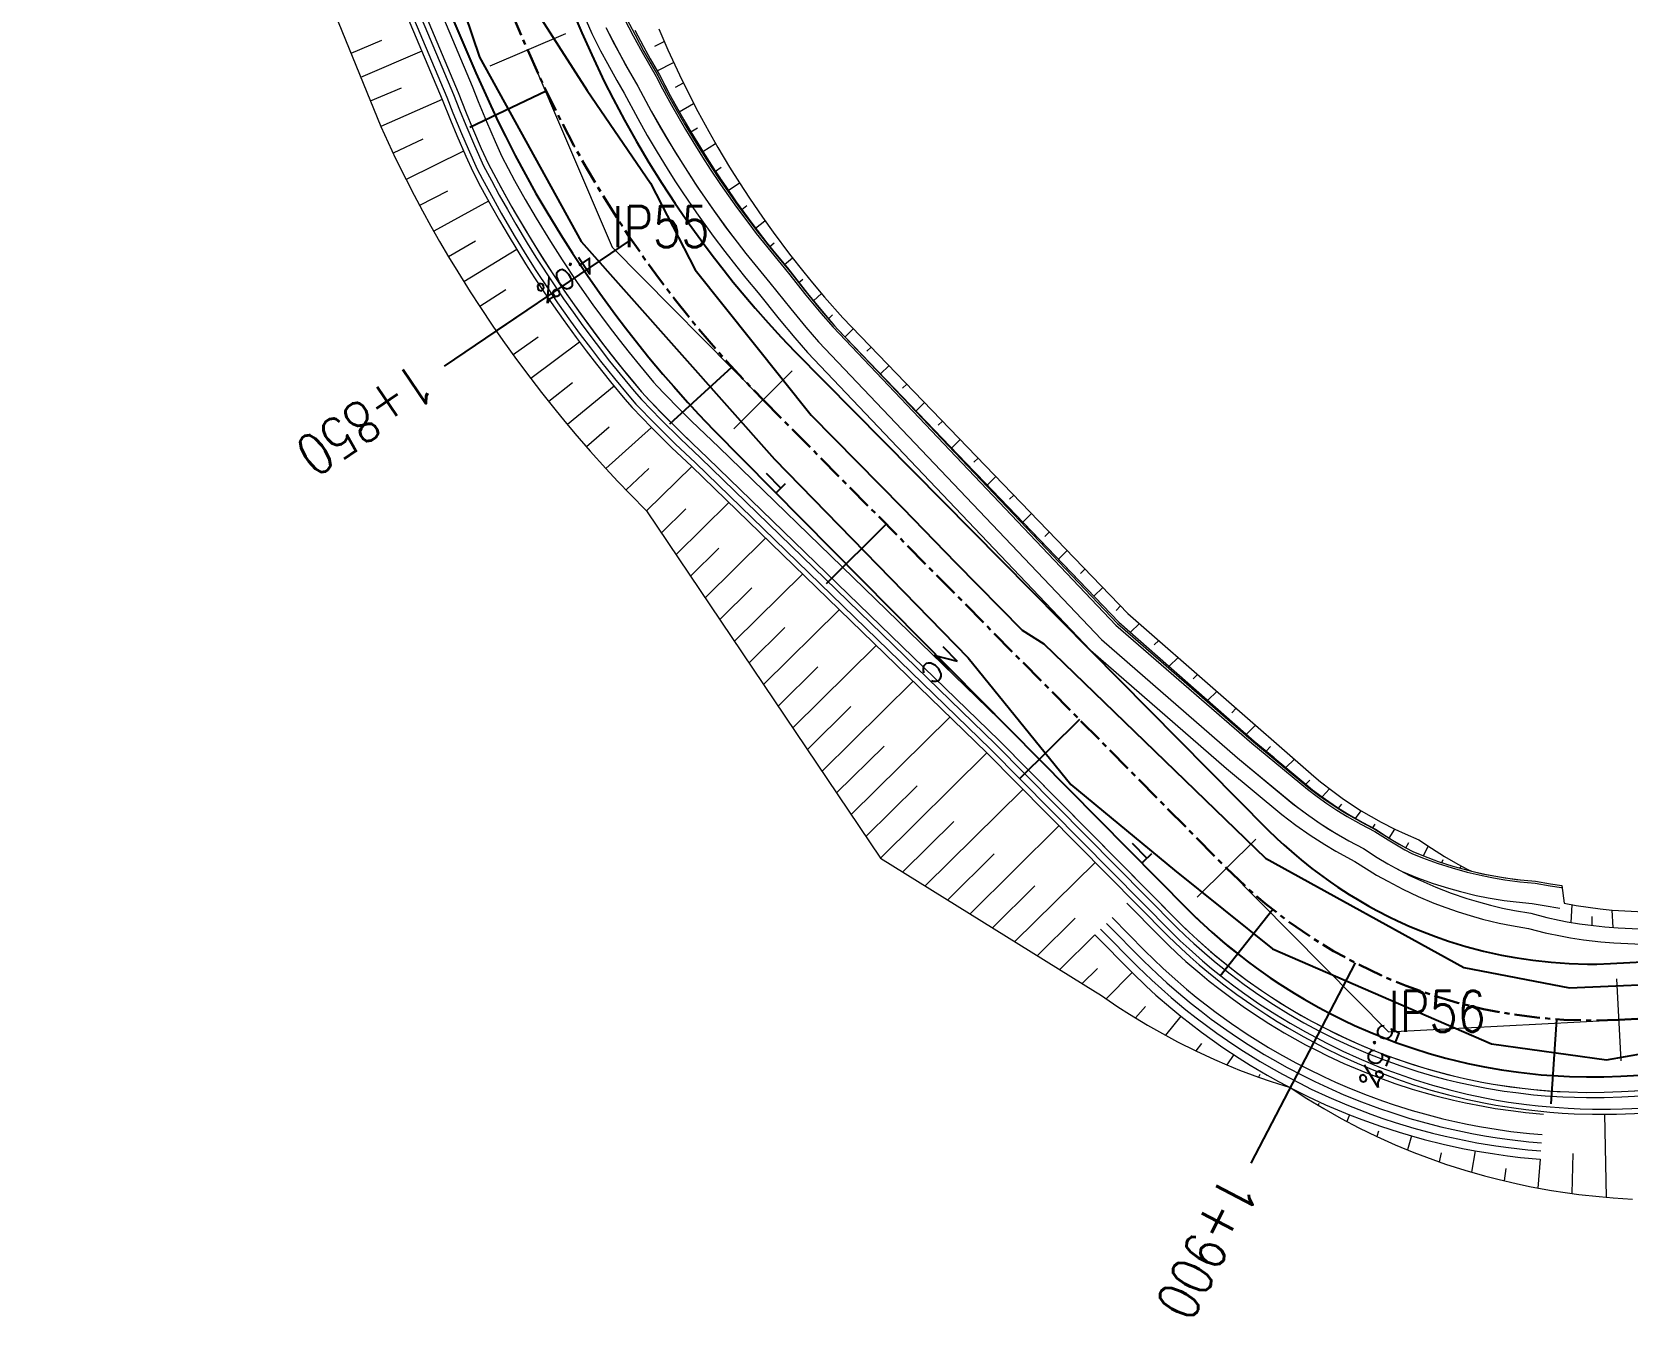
# Model space of a CAD drawing. Extents: x 337736 to 342003, y 3067251 to 3069533.
# Drawn here: x 339255 to 339332.7, y 3068176.4 to 3068238.9 of the extents above; entities that cross this region are included whole.
import ezdxf
from ezdxf.enums import TextEntityAlignment as Align

# ---------------------------------------------------------------- set-up
doc = ezdxf.new("R2010")
doc.units = 0
doc.header["$MEASUREMENT"] = 0
doc.linetypes.add('Center', pattern=[2, 1.25, -0.25, 0.25, -0.25])
for name, color, linetype, lineweight in [('BEC', 3, 'Continuous', 13), ('BES', 3, 'Continuous', 13), ('Breast Wall', 6, 'Continuous', 9), ('CFHatchLines', 4, 'Continuous', 0), ('Chainage', 7, 'Continuous', 25), ('Drain', 3, 'Continuous', 9), ('IP_Line', 150, 'Continuous', 9), ('LeftRoadExtreme', 7, 'Continuous', 13), ('RC', 9, 'Center', 30), ('Retaining Wall', 140, 'Continuous', 9), ('RightRoadExtreme', 7, 'Continuous', 13), ('Road Width', 6, 'Continuous', 25), ('Shoulder', 30, 'Continuous', 15)]:
    doc.layers.add(name, color=color, linetype=linetype, lineweight=lineweight)
for name, color, linetype in [('IPName', 7, 'Continuous'), ('RoadEdge', 51, 'Continuous'), ('Super-Elevation', 1, 'Continuous')]:
    doc.layers.add(name, color=color, linetype=linetype)
doc.styles.get("Standard").update_dxf_attribs({"font": 'simplex.shx'})

msp = doc.modelspace()

# ---------------------------------------------------------------- linework, layer by layer
at = {"layer": 'BEC'}
for points in [[(339280.946, 3068238.759), (339277.268, 3068237.184)], [(339291.99, 3068222.344), (339289.146, 3068219.531)], [(339314.547, 3068199.542), (339311.703, 3068196.728)], [(339332.107, 3068192.749), (339332.317, 3068188.754)]]:
    msp.add_lwpolyline(points, dxfattribs=at)
at = {"layer": 'BES'}
for points in [[(339280.946, 3068238.759), (339277.268, 3068237.184)], [(339291.99, 3068222.344), (339289.146, 3068219.531)], [(339314.547, 3068199.542), (339311.703, 3068196.728)], [(339332.107, 3068192.749), (339332.317, 3068188.754)]]:
    msp.add_lwpolyline(points, dxfattribs=at)
at = {"layer": 'Breast Wall'}
for points in [[(339308.272, 3068196.429), (339309.861, 3068194.823), (339310.283, 3068194.407), (339310.713, 3068193.999), (339311.151, 3068193.599), (339311.824, 3068193.017), (339312.281, 3068192.64), (339312.747, 3068192.272), (339313.458, 3068191.738), (339313.941, 3068191.394), (339314.431, 3068191.06), (339315.178, 3068190.577), (339315.939, 3068190.117), (339316.454, 3068189.823), (339316.975, 3068189.539), (339317.501, 3068189.266), (339318.033, 3068189.003), (339318.84, 3068188.63), (339319.384, 3068188.394), (339319.933, 3068188.169), (339320.486, 3068187.955), (339321.323, 3068187.655), (339322.169, 3068187.381), (339322.738, 3068187.212), (339323.309, 3068187.054), (339324.172, 3068186.84), (339324.751, 3068186.711), (339325.624, 3068186.54), (339326.209, 3068186.44), (339327.089, 3068186.313), (339327.678, 3068186.242), (339328.563, 3068186.159)], [(339307.276, 3068195.445), (339309.087, 3068193.617), (339309.76, 3068192.973), (339310.219, 3068192.555), (339310.686, 3068192.146), (339311.402, 3068191.55), (339311.89, 3068191.165), (339312.384, 3068190.79), (339313.14, 3068190.246), (339313.653, 3068189.896), (339314.173, 3068189.556), (339314.965, 3068189.066), (339315.502, 3068188.753), (339316.044, 3068188.45), (339316.868, 3068188.017), (339317.425, 3068187.742), (339318.27, 3068187.351), (339318.84, 3068187.104), (339319.704, 3068186.755), (339320.578, 3068186.432), (339321.165, 3068186.232), (339322.054, 3068185.953), (339322.651, 3068185.782), (339323.553, 3068185.548), (339324.158, 3068185.407), (339325.07, 3068185.219), (339325.681, 3068185.108), (339326.294, 3068185.01), (339326.909, 3068184.924), (339327.835, 3068184.818), (339328.453, 3068184.763)], [(339307.276, 3068195.445), (339309.087, 3068193.617), (339309.76, 3068192.973), (339310.219, 3068192.555), (339310.686, 3068192.146), (339311.402, 3068191.55), (339311.89, 3068191.165), (339312.384, 3068190.79), (339313.14, 3068190.246), (339313.653, 3068189.896), (339314.173, 3068189.556), (339314.965, 3068189.066), (339315.502, 3068188.753), (339316.044, 3068188.45), (339316.868, 3068188.017), (339317.425, 3068187.742), (339318.27, 3068187.351), (339318.84, 3068187.104), (339319.704, 3068186.755), (339320.578, 3068186.432), (339321.165, 3068186.232), (339322.054, 3068185.953), (339322.651, 3068185.782), (339323.553, 3068185.548), (339324.158, 3068185.407), (339325.07, 3068185.219), (339325.681, 3068185.108), (339326.294, 3068185.01), (339326.909, 3068184.924), (339327.835, 3068184.818), (339328.453, 3068184.763)], [(339307.561, 3068195.726), (339309.151, 3068194.118), (339309.587, 3068193.688), (339310.032, 3068193.266), (339310.485, 3068192.853), (339311.18, 3068192.251), (339311.654, 3068191.862), (339312.135, 3068191.482), (339312.623, 3068191.111), (339313.369, 3068190.574), (339314.131, 3068190.06), (339314.648, 3068189.729), (339315.171, 3068189.41), (339315.7, 3068189.1), (339316.505, 3068188.656), (339317.049, 3068188.374), (339317.876, 3068187.971), (339318.433, 3068187.716), (339318.996, 3068187.472), (339319.848, 3068187.128), (339320.711, 3068186.809), (339321.291, 3068186.611), (339322.168, 3068186.336), (339322.757, 3068186.168), (339323.647, 3068185.937), (339324.244, 3068185.798), (339324.844, 3068185.671), (339325.446, 3068185.556), (339326.353, 3068185.406), (339326.961, 3068185.321), (339327.874, 3068185.216), (339328.485, 3068185.162)], [(339307.561, 3068195.726), (339309.151, 3068194.118), (339309.587, 3068193.688), (339310.032, 3068193.266), (339310.485, 3068192.853), (339311.18, 3068192.251), (339311.654, 3068191.862), (339312.135, 3068191.482), (339312.623, 3068191.111), (339313.369, 3068190.574), (339314.131, 3068190.06), (339314.648, 3068189.729), (339315.171, 3068189.41), (339315.7, 3068189.1), (339316.505, 3068188.656), (339317.049, 3068188.374), (339317.876, 3068187.971), (339318.433, 3068187.716), (339318.996, 3068187.472), (339319.848, 3068187.128), (339320.711, 3068186.809), (339321.291, 3068186.611), (339322.168, 3068186.336), (339322.757, 3068186.168), (339323.647, 3068185.937), (339324.244, 3068185.798), (339324.844, 3068185.671), (339325.446, 3068185.556), (339326.353, 3068185.406), (339326.961, 3068185.321), (339327.874, 3068185.216), (339328.485, 3068185.162)], [(339306.708, 3068194.882), (339308.525, 3068193.048), (339309.215, 3068192.387), (339309.686, 3068191.958), (339310.408, 3068191.333), (339310.9, 3068190.928), (339311.4, 3068190.533), (339311.907, 3068190.148), (339312.423, 3068189.773), (339312.945, 3068189.409), (339313.742, 3068188.882), (339314.282, 3068188.544), (339315.105, 3068188.058), (339315.661, 3068187.748), (339316.507, 3068187.303), (339317.078, 3068187.021), (339317.945, 3068186.62), (339318.53, 3068186.367), (339319.119, 3068186.125), (339319.713, 3068185.895), (339320.613, 3068185.573), (339321.522, 3068185.278), (339322.132, 3068185.097), (339322.746, 3068184.928), (339323.673, 3068184.697), (339324.607, 3068184.494), (339325.233, 3068184.375), (339326.175, 3068184.219), (339326.806, 3068184.131), (339327.439, 3068184.055), (339328.39, 3068183.966)], [(339306.708, 3068194.882), (339308.525, 3068193.048), (339309.215, 3068192.387), (339309.686, 3068191.958), (339310.408, 3068191.333), (339310.9, 3068190.928), (339311.4, 3068190.533), (339311.907, 3068190.148), (339312.423, 3068189.773), (339312.945, 3068189.409), (339313.742, 3068188.882), (339314.282, 3068188.544), (339315.105, 3068188.058), (339315.661, 3068187.748), (339316.507, 3068187.303), (339317.078, 3068187.021), (339317.945, 3068186.62), (339318.53, 3068186.367), (339319.119, 3068186.125), (339319.713, 3068185.895), (339320.613, 3068185.573), (339321.522, 3068185.278), (339322.132, 3068185.097), (339322.746, 3068184.928), (339323.673, 3068184.697), (339324.607, 3068184.494), (339325.233, 3068184.375), (339326.175, 3068184.219), (339326.806, 3068184.131), (339327.439, 3068184.055), (339328.39, 3068183.966)], [(339306.992, 3068195.163), (339308.806, 3068193.333), (339309.488, 3068192.68), (339309.953, 3068192.257), (339310.426, 3068191.842), (339311.151, 3068191.239), (339311.645, 3068190.849), (339312.146, 3068190.469), (339312.655, 3068190.099), (339313.431, 3068189.563), (339313.958, 3068189.219), (339314.76, 3068188.723), (339315.303, 3068188.406), (339315.853, 3068188.099), (339316.688, 3068187.66), (339317.252, 3068187.382), (339318.108, 3068186.985), (339318.975, 3068186.614), (339319.56, 3068186.382), (339320.149, 3068186.161), (339320.742, 3068185.952), (339321.339, 3068185.755), (339322.242, 3068185.481), (339323.153, 3068185.235), (339323.764, 3068185.087), (339324.686, 3068184.886), (339325.304, 3068184.768), (339326.235, 3068184.614), (339326.858, 3068184.527), (339327.795, 3068184.42), (339328.422, 3068184.365)], [(339306.992, 3068195.163), (339308.806, 3068193.333), (339309.488, 3068192.68), (339309.953, 3068192.257), (339310.426, 3068191.842), (339311.151, 3068191.239), (339311.645, 3068190.849), (339312.146, 3068190.469), (339312.655, 3068190.099), (339313.431, 3068189.563), (339313.958, 3068189.219), (339314.76, 3068188.723), (339315.303, 3068188.406), (339315.853, 3068188.099), (339316.688, 3068187.66), (339317.252, 3068187.382), (339318.108, 3068186.985), (339318.975, 3068186.614), (339319.56, 3068186.382), (339320.149, 3068186.161), (339320.742, 3068185.952), (339321.339, 3068185.755), (339322.242, 3068185.481), (339323.153, 3068185.235), (339323.764, 3068185.087), (339324.686, 3068184.886), (339325.304, 3068184.768), (339326.235, 3068184.614), (339326.858, 3068184.527), (339327.795, 3068184.42), (339328.422, 3068184.365)]]:
    msp.add_lwpolyline(points, dxfattribs=at)
at = {"layer": 'CFHatchLines'}
for p, q in [((339271.987, 3068238.43), (339270.506, 3068237.796)), ((339285.302, 3068238.163), (339285.754, 3068238.381)), ((339273.954, 3068237.913), (339270.977, 3068236.638)), ((339285.404, 3068236.957), (339286.208, 3068237.368)), ((339272.943, 3068236.12), (339271.448, 3068235.48)), ((339286.31, 3068236.162), (339286.685, 3068236.365)), ((339274.944, 3068235.567), (339271.952, 3068234.253)), ((339286.479, 3068234.968), (339287.185, 3068235.371)), ((339287.044, 3068233.99), (339287.376, 3068234.189)), ((339274.002, 3068233.628), (339272.555, 3068232.953)), ((339287.633, 3068233.024), (339288.253, 3068233.417)), ((339275.981, 3068233.05), (339273.187, 3068231.668)), ((339288.243, 3068232.073), (339288.532, 3068232.266)), ((339275.202, 3068231.106), (339273.849, 3068230.397)), ((339288.874, 3068231.135), (339289.412, 3068231.51)), ((339277.201, 3068230.614), (339274.539, 3068229.143)), ((339289.527, 3068230.211), (339289.776, 3068230.393)), ((339290.201, 3068229.303), (339290.659, 3068229.655)), ((339276.565, 3068228.667), (339275.256, 3068227.904)), ((339278.573, 3068228.26), (339276.002, 3068226.683)), ((339290.895, 3068228.41), (339291.105, 3068228.579)), ((339291.609, 3068227.533), (339291.991, 3068227.855)), ((339292.311, 3068226.643), (339292.5, 3068226.81)), ((339278.037, 3068226.293), (339276.775, 3068225.479)), ((339280.051, 3068225.971), (339277.576, 3068224.293)), ((339293.019, 3068225.756), (339293.407, 3068226.114)), ((339293.749, 3068224.884), (339293.947, 3068225.075)), ((339294.558, 3068224.007), (339294.957, 3068224.401)), ((339279.615, 3068223.989), (339278.402, 3068223.126)), ((339281.631, 3068223.751), (339279.255, 3068221.978)), ((339295.623, 3068223.303), (339295.824, 3068223.501)), ((339296.289, 3068222.202), (339296.692, 3068222.601)), ((339281.296, 3068221.76), (339280.134, 3068220.85)), ((339283.31, 3068221.606), (339281.038, 3068219.742)), ((339297.357, 3068221.501), (339297.56, 3068221.701)), ((339298.02, 3068220.398), (339298.427, 3068220.801)), ((339283.079, 3068219.611), (339281.966, 3068218.656)), ((339285.136, 3068219.584), (339282.919, 3068217.591)), ((339299.09, 3068219.698), (339299.295, 3068219.901)), ((339299.751, 3068218.594), (339300.162, 3068219.001)), ((339300.823, 3068217.896), (339301.03, 3068218.101)), ((339284.999, 3068217.587), (339283.896, 3068216.548)), ((339287.09, 3068217.69), (339284.895, 3068215.528)), ((339301.482, 3068216.79), (339301.897, 3068217.201)), ((339302.556, 3068216.095), (339302.765, 3068216.301)), ((339286.807, 3068215.635), (339285.619, 3068214.46)), ((339288.892, 3068215.94), (339286.329, 3068213.405)), ((339303.213, 3068214.985), (339303.632, 3068215.401)), ((339290.687, 3068214.199), (339287.75, 3068211.294)), ((339304.289, 3068214.292), (339304.5, 3068214.501)), ((339288.415, 3068213.709), (339287.04, 3068212.349)), ((339304.943, 3068213.181), (339305.368, 3068213.601)), ((339292.481, 3068212.457), (339289.171, 3068209.183)), ((339306.022, 3068212.49), (339306.235, 3068212.701)), ((339290.023, 3068211.783), (339288.461, 3068210.239)), ((339306.674, 3068211.377), (339307.103, 3068211.801)), ((339307.755, 3068210.688), (339307.97, 3068210.901)), ((339294.275, 3068210.716), (339290.593, 3068207.073)), ((339291.63, 3068209.857), (339289.882, 3068208.128)), ((339308.451, 3068209.618), (339308.883, 3068210.045)), ((339296.069, 3068208.974), (339292.014, 3068204.962)), ((339309.61, 3068209.005), (339309.827, 3068209.22)), ((339293.237, 3068207.931), (339291.303, 3068206.017)), ((339310.333, 3068207.963), (339310.77, 3068208.395)), ((339297.864, 3068207.233), (339293.435, 3068202.851)), ((339311.494, 3068207.353), (339311.713, 3068207.57)), ((339312.216, 3068206.309), (339312.657, 3068206.745)), ((339294.845, 3068206.005), (339292.724, 3068203.907)), ((339299.658, 3068205.491), (339294.856, 3068200.741)), ((339313.378, 3068205.701), (339313.6, 3068205.92)), ((339314.099, 3068204.655), (339314.543, 3068205.095)), ((339296.454, 3068204.079), (339294.146, 3068201.796)), ((339315.052, 3068203.84), (339315.269, 3068204.055)), ((339301.452, 3068203.749), (339296.277, 3068198.63)), ((339316.016, 3068203.035), (339316.43, 3068203.444)), ((339316.979, 3068202.23), (339317.176, 3068202.425)), ((339298.061, 3068202.152), (339295.567, 3068199.685)), ((339303.21, 3068201.972), (339298.46, 3068197.273)), ((339317.785, 3068201.608), (339318.143, 3068201.993)), ((339318.583, 3068201.061), (339318.743, 3068201.251)), ((339319.403, 3068200.559), (339319.686, 3068200.932)), ((339299.85, 3068200.406), (339297.369, 3068197.951)), ((339304.969, 3068200.195), (339300.643, 3068195.916)), ((339320.242, 3068200.101), (339320.366, 3068200.283)), ((339321.043, 3068199.6), (339321.312, 3068200.041)), ((339321.858, 3068199.122), (339322.004, 3068199.391)), ((339322.716, 3068198.728), (339322.946, 3068199.205)), ((339301.821, 3068198.839), (339299.552, 3068196.594)), ((339306.727, 3068198.417), (339302.826, 3068194.559)), ((339323.604, 3068198.408), (339323.667, 3068198.557)), ((339324.503, 3068198.134), (339324.544, 3068198.246)), ((339325.412, 3068197.906), (339325.412, 3068197.906)), ((339326.327, 3068197.725), (339326.327, 3068197.725)), ((339303.791, 3068197.271), (339301.735, 3068195.237)), ((339327.246, 3068197.591), (339327.246, 3068197.591)), ((339328.167, 3068197.504), (339328.167, 3068197.504)), ((339329.076, 3068197.342), (339329.076, 3068197.342)), ((339329.91, 3068195.494), (339329.952, 3068196.358)), ((339331.947, 3068195.247), (339331.903, 3068196.097)), ((339305.762, 3068195.704), (339303.917, 3068193.88)), ((339330.922, 3068195.345), (339330.921, 3068195.774)), ((339306.708, 3068194.882), (339305.009, 3068193.201)), ((339306.844, 3068193.258), (339306.1, 3068192.523)), ((339308.525, 3068193.048), (339307.266, 3068191.772)), ((339309.189, 3068191.401), (339308.692, 3068190.844)), ((339310.9, 3068190.928), (339310.15, 3068189.998)), ((339311.9, 3068189.596), (339311.637, 3068189.234)), ((339313.475, 3068189.055), (339313.148, 3068188.555)), ((339316.777, 3068188.514), (339316.674, 3068188.317)), ((339314.753, 3068188.089), (339314.678, 3068187.96)), ((339317.618, 3068186.671), (339317.581, 3068186.59)), ((339319.119, 3068186.125), (339318.989, 3068185.797)), ((339331.524, 3068186.155), (339331.61, 3068182.111)), ((339320.528, 3068185.323), (339320.442, 3068185.073)), ((339322.132, 3068185.097), (339321.938, 3068184.419)), ((339323.573, 3068184.268), (339323.473, 3068183.838)), ((339325.233, 3068184.375), (339325.045, 3068183.334)), ((339328.39, 3068183.966), (339328.279, 3068182.559)), ((339329.991, 3068184.238), (339329.934, 3068182.294)), ((339326.727, 3068183.519), (339326.648, 3068182.907))]:
    msp.add_line(p, q, dxfattribs=at)
at = {"layer": 'Chainage'}
for p, q in [((339284.148, 3068228.749), (339275.043, 3068222.576)), ((339319.38, 3068193.528), (339314.312, 3068183.766))]:
    msp.add_line(p, q, dxfattribs=at)
at = {"layer": 'Drain'}
for points in [[(339270.251, 3068248.253), (339275.493, 3068235.809), (339275.788, 3068235.057), (339276.094, 3068234.308), (339276.519, 3068233.316), (339276.962, 3068232.332), (339277.339, 3068231.616), (339277.726, 3068230.905), (339278.122, 3068230.199), (339278.528, 3068229.499), (339279.084, 3068228.574), (339279.512, 3068227.887), (339280.396, 3068226.531), (339280.852, 3068225.863), (339281.317, 3068225.2), (339281.791, 3068224.544), (339282.436, 3068223.679), (339283.097, 3068222.827), (339283.603, 3068222.195), (339284.291, 3068221.364), (339284.646, 3068220.957), (339285.583, 3068219.985), (339286.54, 3068219.037), (339287.518, 3068218.111), (339301.879, 3068204.171), (339310.703, 3068195.254), (339311.116, 3068194.855), (339311.537, 3068194.463), (339312.183, 3068193.892), (339312.624, 3068193.522), (339313.298, 3068192.984), (339313.987, 3068192.466), (339314.693, 3068191.969), (339315.412, 3068191.494), (339316.146, 3068191.04), (339316.892, 3068190.609), (339317.652, 3068190.2), (339318.423, 3068189.814), (339319.206, 3068189.452), (339319.999, 3068189.113), (339320.802, 3068188.798), (339321.614, 3068188.507), (339322.434, 3068188.241), (339323.262, 3068187.999), (339323.818, 3068187.852), (339324.377, 3068187.716), (339325.219, 3068187.533), (339325.784, 3068187.425), (339326.635, 3068187.285), (339327.205, 3068187.205), (339328.061, 3068187.107), (339328.634, 3068187.056), (339329.495, 3068187.001), (339330.069, 3068186.979), (339330.644, 3068186.968), (339331.507, 3068186.973), (339332.369, 3068187.004), (339339.115, 3068187.36)], [(339270.575, 3068248.133), (339275.722, 3068235.909), (339276.116, 3068234.911), (339276.424, 3068234.167), (339276.851, 3068233.181), (339277.184, 3068232.447), (339277.687, 3068231.497), (339278.075, 3068230.791), (339278.473, 3068230.09), (339278.881, 3068229.395), (339279.297, 3068228.705), (339279.868, 3068227.794), (339280.306, 3068227.118), (339280.754, 3068226.448), (339281.365, 3068225.564), (339281.834, 3068224.909), (339282.798, 3068223.617), (339283.461, 3068222.771), (339283.967, 3068222.144), (339284.656, 3068221.32), (339284.836, 3068221.12), (339285.58, 3068220.344), (339286.53, 3068219.395), (339287.109, 3068218.836), (339287.882, 3068218.106), (339302.057, 3068204.347), (339310.878, 3068195.432), (339311.288, 3068195.036), (339311.917, 3068194.457), (339312.346, 3068194.082), (339312.783, 3068193.715), (339313.451, 3068193.182), (339314.135, 3068192.668), (339314.833, 3068192.176), (339315.307, 3068191.859), (339315.788, 3068191.552), (339316.519, 3068191.11), (339317.264, 3068190.69), (339318.021, 3068190.292), (339318.789, 3068189.917), (339319.568, 3068189.566), (339320.094, 3068189.344), (339320.623, 3068189.133), (339321.425, 3068188.837), (339322.236, 3068188.565), (339323.054, 3068188.318), (339323.88, 3068188.095), (339324.711, 3068187.896), (339325.548, 3068187.723), (339326.109, 3068187.622), (339326.954, 3068187.491), (339327.52, 3068187.418), (339328.086, 3068187.356), (339328.654, 3068187.305), (339329.223, 3068187.266), (339329.792, 3068187.238), (339330.647, 3068187.218), (339331.502, 3068187.223), (339332.356, 3068187.254), (339339.34, 3068187.622)], [(339270.27, 3068246.67), (339274.944, 3068235.567), (339275.345, 3068234.555), (339275.657, 3068233.801), (339276.091, 3068232.801), (339276.43, 3068232.056), (339276.81, 3068231.333), (339277.333, 3068230.376), (339277.737, 3068229.665), (339278.15, 3068228.96), (339278.573, 3068228.26), (339279.005, 3068227.567), (339279.447, 3068226.879), (339279.898, 3068226.197), (339280.359, 3068225.521), (339280.828, 3068224.852), (339281.468, 3068223.97), (339281.959, 3068223.316), (339282.458, 3068222.669), (339283.138, 3068221.817), (339283.833, 3068220.977), (339284.191, 3068220.566), (339285.136, 3068219.584), (339286.103, 3068218.625), (339287.09, 3068217.69), (339301.452, 3068203.749), (339310.281, 3068194.827), (339310.917, 3068194.218), (339311.351, 3068193.823), (339311.793, 3068193.436), (339312.242, 3068193.059), (339312.93, 3068192.509), (339313.635, 3068191.981), (339314.354, 3068191.474), (339315.089, 3068190.988), (339315.587, 3068190.677), (339316.09, 3068190.376), (339316.857, 3068189.943), (339317.895, 3068189.395), (339318.685, 3068189.004), (339319.487, 3068188.638), (339320.299, 3068188.296), (339320.847, 3068188.081), (339321.399, 3068187.877), (339322.234, 3068187.592), (339323.078, 3068187.332), (339323.93, 3068187.098), (339324.789, 3068186.889), (339325.654, 3068186.706), (339326.234, 3068186.598), (339327.108, 3068186.458), (339327.693, 3068186.38), (339328.279, 3068186.313), (339328.867, 3068186.257), (339329.456, 3068186.214), (339330.047, 3068186.182), (339330.933, 3068186.157), (339331.524, 3068186.155), (339332.116, 3068186.164), (339339.165, 3068186.411)], [(339270.306, 3068247.229), (339275.172, 3068235.668), (339275.47, 3068234.911), (339275.883, 3068233.909), (339276.205, 3068233.161), (339276.652, 3068232.171), (339276.903, 3068231.69), (339277.42, 3068230.735), (339277.818, 3068230.026), (339278.227, 3068229.321), (339278.504, 3068228.855), (339279.072, 3068227.93), (339279.509, 3068227.243), (339280.106, 3068226.336), (339280.564, 3068225.664), (339281.19, 3068224.776), (339281.669, 3068224.119), (339282.158, 3068223.467), (339282.655, 3068222.823), (339283.332, 3068221.974), (339284.024, 3068221.138), (339284.38, 3068220.729), (339285.322, 3068219.751), (339286.285, 3068218.797), (339287.269, 3068217.865), (339301.63, 3068203.925), (339310.457, 3068195.005), (339310.875, 3068194.601), (339311.302, 3068194.204), (339311.956, 3068193.626), (339312.401, 3068193.252), (339313.083, 3068192.707), (339313.547, 3068192.355), (339314.018, 3068192.013), (339314.736, 3068191.517), (339315.47, 3068191.044), (339316.217, 3068190.592), (339316.977, 3068190.163), (339318.006, 3068189.619), (339318.789, 3068189.232), (339319.584, 3068188.868), (339320.12, 3068188.639), (339320.66, 3068188.421), (339321.48, 3068188.114), (339322.308, 3068187.831), (339323.145, 3068187.573), (339323.989, 3068187.341), (339324.841, 3068187.133), (339325.699, 3068186.952), (339326.274, 3068186.845), (339326.851, 3068186.749), (339327.72, 3068186.628), (339328.302, 3068186.562), (339328.885, 3068186.507), (339329.761, 3068186.446), (339330.347, 3068186.421), (339330.933, 3068186.407), (339331.812, 3068186.408), (339332.398, 3068186.423), (339339.151, 3068186.66)]]:
    msp.add_lwpolyline(points, dxfattribs=at)
at = {"layer": 'IP_Line'}
for points in [[(339279.107, 3068237.971), (339283.219, 3068228.366), (339290.568, 3068220.938)], [(339313.125, 3068198.135), (339321.012, 3068190.162), (339332.212, 3068190.751)]]:
    msp.add_lwpolyline(points, dxfattribs=at)
at = {"layer": 'LeftRoadExtreme'}
msp.add_lwpolyline([(339285.494, 3068238.994), (339285.933, 3068237.975), (339286.491, 3068236.765), (339286.982, 3068235.767), (339287.391, 3068234.977), (339287.923, 3068233.999), (339288.365, 3068233.224), (339288.938, 3068232.267), (339289.412, 3068231.51), (339289.9, 3068230.762), (339290.53, 3068229.838), (339291.05, 3068229.109), (339291.854, 3068228.032), (339292.547, 3068227.151), (339292.973, 3068226.63), (339293.553, 3068225.943), (339294.445, 3068224.933), (339308.317, 3068210.541), (339317.373, 3068202.619), (339317.699, 3068202.343), (339318.293, 3068201.879), (339318.749, 3068201.549), (339319.213, 3068201.233), (339319.686, 3068200.932), (339320.166, 3068200.646), (339320.653, 3068200.376), (339321.312, 3068200.041), (339321.814, 3068199.807), (339322.49, 3068199.521), (339323.1, 3068199.102), (339323.73, 3068198.706), (339324.379, 3068198.335), (339324.877, 3068198.072), (339325.047, 3068197.992), (339325.777, 3068197.828), (339326.51, 3068197.695), (339327.246, 3068197.591), (339327.799, 3068197.533), (339328.167, 3068197.504), (339328.894, 3068197.371), (339329.442, 3068197.289), (339329.569, 3068196.434), (339330.145, 3068196.324), (339330.726, 3068196.231), (339331.312, 3068196.155), (339331.903, 3068196.097), (339338.674, 3068195.741)], dxfattribs=at)
at = {"layer": 'RC', "linetype": 'Center'}
msp.add_lwpolyline([(339262.953, 3068302.519), (339262.328, 3068297.702), (339262.328, 3068297.702, -0.043243), (339260.668, 3068290.113), (339260.668, 3068290.113), (339259.842, 3068287.459), (339259.842, 3068287.459, 0.223811), (339262.197, 3068270.572), (339262.197, 3068270.572), (339265.731, 3068265.166), (339265.731, 3068265.166, -0.043637), (339274.368, 3068249.041), (339274.368, 3068249.041), (339279.107, 3068237.971), (339279.107, 3068237.971, 0.094147), (339290.568, 3068220.938), (339290.568, 3068220.938), (339313.125, 3068198.135), (339313.125, 3068198.135, 0.214028), (339332.212, 3068190.751), (339332.212, 3068190.751), (339339.058, 3068191.112)], format="xyb", dxfattribs=at)
at = {"layer": 'Retaining Wall'}
for points in [[(339282.911, 3068239.069), (339283.556, 3068237.833), (339283.891, 3068237.223), (339284.466, 3068236.217), (339285.121, 3068234.993), (339285.809, 3068233.787), (339286.286, 3068232.994), (339286.653, 3068232.405), (339287.411, 3068231.242), (339288.201, 3068230.1), (339288.882, 3068229.166), (339289.301, 3068228.612), (339289.728, 3068228.065), (339290.308, 3068227.344), (339290.902, 3068226.634), (339291.91, 3068225.362), (339292.653, 3068224.47), (339293.263, 3068223.768), (339307.033, 3068209.27), (339313.653, 3068203.511), (339316.169, 3068201.428), (339316.519, 3068201.148), (339317.014, 3068200.778), (339317.517, 3068200.424), (339318.03, 3068200.088), (339318.55, 3068199.768), (339319.078, 3068199.466), (339319.79, 3068199.085), (339320.464, 3068198.654), (339320.981, 3068198.349), (339321.33, 3068198.154), (339321.683, 3068197.966), (339322.425, 3068197.665), (339323.177, 3068197.394), (339323.936, 3068197.155), (339324.51, 3068196.996), (339325.281, 3068196.812), (339325.862, 3068196.694), (339326.639, 3068196.565), (339327.224, 3068196.489), (339328.004, 3068196.416), (339328.581, 3068196.31), (339329.356, 3068196.192)], [(339283.826, 3068239.471), (339284.245, 3068238.662), (339284.679, 3068237.861), (339285.354, 3068236.676), (339285.671, 3068236.074), (339286.107, 3068235.278), (339286.787, 3068234.099), (339287.139, 3068233.517), (339287.62, 3068232.748), (339287.99, 3068232.177), (339288.496, 3068231.424), (339289.28, 3068230.312), (339289.82, 3068229.582), (339290.233, 3068229.042), (339290.938, 3068228.154), (339291.806, 3068227.105), (339292.651, 3068226.034), (339293.378, 3068225.159), (339293.975, 3068224.47), (339307.744, 3068209.973), (339314.364, 3068204.214), (339317.066, 3068201.979), (339317.536, 3068201.625), (339318.014, 3068201.286), (339318.501, 3068200.964), (339318.996, 3068200.657), (339319.666, 3068200.274), (339320.346, 3068199.917), (339320.986, 3068199.507), (339321.312, 3068199.312), (339321.809, 3068199.032), (339322.144, 3068198.854), (339322.673, 3068198.638), (339323.386, 3068198.377), (339324.106, 3068198.145), (339324.833, 3068197.943), (339325.566, 3068197.771), (339326.118, 3068197.661), (339326.671, 3068197.569), (339327.411, 3068197.472), (339328.152, 3068197.405), (339328.883, 3068197.272), (339329.435, 3068197.189)], [(339283.918, 3068239.511), (339284.336, 3068238.704), (339284.769, 3068237.905), (339285.443, 3068236.722), (339285.867, 3068235.922), (339286.194, 3068235.327), (339286.757, 3068234.345), (339287.224, 3068233.569), (339287.583, 3068232.993), (339288.074, 3068232.232), (339288.451, 3068231.668), (339288.836, 3068231.108), (339289.361, 3068230.371), (339289.764, 3068229.824), (339290.312, 3068229.103), (339290.873, 3068228.393), (339291.882, 3068227.17), (339292.582, 3068226.278), (339293.304, 3068225.401), (339293.896, 3068224.711), (339294.211, 3068224.366), (339307.815, 3068210.044), (339314.435, 3068204.285), (339317.137, 3068202.05), (339317.605, 3068201.697), (339318.081, 3068201.361), (339318.566, 3068201.04), (339319.058, 3068200.736), (339319.725, 3068200.355), (339320.401, 3068200), (339321.038, 3068199.593), (339321.526, 3068199.304), (339321.856, 3068199.12), (339322.19, 3068198.942), (339322.716, 3068198.728), (339323.425, 3068198.468), (339324.142, 3068198.238), (339324.866, 3068198.037), (339325.594, 3068197.866), (339326.143, 3068197.758), (339326.694, 3068197.666), (339327.43, 3068197.57), (339328.167, 3068197.504), (339328.894, 3068197.371), (339329.442, 3068197.289)], [(339284.318, 3068238.945), (339284.742, 3068238.143), (339285.069, 3068237.547), (339285.517, 3068236.76), (339285.935, 3068235.959), (339286.258, 3068235.363), (339286.702, 3068234.575), (339287.044, 3068233.99), (339287.633, 3068233.024), (339288.367, 3068231.884), (339288.746, 3068231.321), (339289.263, 3068230.579), (339290.064, 3068229.483), (339290.754, 3068228.587), (339291.178, 3068228.057), (339291.755, 3068227.359), (339292.733, 3068226.109), (339293.601, 3068225.057), (339294.047, 3068224.54), (339294.211, 3068224.367), (339307.886, 3068210.114), (339314.475, 3068204.324), (339316.979, 3068202.23), (339317.318, 3068201.957), (339317.785, 3068201.608), (339318.102, 3068201.384), (339318.583, 3068201.061), (339319.073, 3068200.754), (339319.736, 3068200.37), (339320.409, 3068200.011), (339320.724, 3068199.802), (339321.204, 3068199.501), (339321.858, 3068199.122), (339322.19, 3068198.942), (339322.716, 3068198.728), (339323.425, 3068198.468), (339324.142, 3068198.238), (339324.866, 3068198.037), (339325.594, 3068197.866), (339326.143, 3068197.758), (339326.694, 3068197.666), (339327.43, 3068197.57), (339328.167, 3068197.504), (339328.894, 3068197.371), (339329.442, 3068197.289)], [(339284.318, 3068238.945), (339284.742, 3068238.143), (339285.069, 3068237.547), (339285.517, 3068236.76), (339286.042, 3068235.76), (339286.702, 3068234.575), (339287.044, 3068233.99), (339287.513, 3068233.216), (339287.996, 3068232.452), (339288.493, 3068231.696)], [(339300.962, 3068217.331), (339307.886, 3068210.114), (339314.475, 3068204.324), (339315.438, 3068203.518)]]:
    msp.add_lwpolyline(points, dxfattribs=at)
at = {"layer": 'RightRoadExtreme'}
msp.add_lwpolyline([(339267.12, 3068246.122), (339271.952, 3068234.253), (339272.31, 3068233.471), (339272.679, 3068232.695), (339273.187, 3068231.668), (339273.581, 3068230.904), (339273.984, 3068230.145), (339274.398, 3068229.392), (339274.822, 3068228.645), (339275.256, 3068227.904), (339275.701, 3068227.169), (339276.308, 3068226.199), (339276.775, 3068225.479), (339277.413, 3068224.528), (339277.903, 3068223.824), (339278.571, 3068222.894), (339279.255, 3068221.978), (339279.779, 3068221.298), (339280.492, 3068220.404), (339280.855, 3068219.962), (339281.406, 3068219.305), (339282.155, 3068218.441), (339282.919, 3068217.591), (339283.502, 3068216.963), (339284.094, 3068216.343), (339284.895, 3068215.528), (339296.277, 3068198.63), (339306.755, 3068192.116), (339306.986, 3068191.968), (339307.832, 3068191.391), (339308.404, 3068191.023), (339309.271, 3068190.496), (339310.15, 3068189.998), (339310.742, 3068189.682), (339311.637, 3068189.234), (339312.541, 3068188.817), (339313.148, 3068188.555), (339313.758, 3068188.307), (339314.678, 3068187.96), (339315.295, 3068187.745), (339316.224, 3068187.449), (339317.032, 3068186.926), (339317.859, 3068186.426), (339318.703, 3068185.951), (339319.565, 3068185.499), (339320.442, 3068185.073), (339321.335, 3068184.672), (339322.242, 3068184.297), (339323.163, 3068183.948), (339323.785, 3068183.731), (339324.728, 3068183.428), (339325.682, 3068183.153), (339326.325, 3068182.986), (339327.297, 3068182.758), (339327.951, 3068182.622), (339328.938, 3068182.443), (339329.602, 3068182.34), (339330.268, 3068182.25), (339331.273, 3068182.141), (339331.947, 3068182.084), (339332.887, 3068182.02)], dxfattribs=at)
at = {"layer": 'Road Width'}
for points in [[(339276.822, 3068250.296), (339281.739, 3068238.813), (339282.224, 3068237.729), (339282.838, 3068236.444), (339283.268, 3068235.596), (339283.825, 3068234.548), (339284.407, 3068233.512), (339285.012, 3068232.491), (339285.64, 3068231.483), (339286.291, 3068230.49), (339286.964, 3068229.511), (339287.659, 3068228.549), (339288.087, 3068227.979), (339288.669, 3068227.228), (339289.114, 3068226.672), (339289.72, 3068225.94), (339290.183, 3068225.398), (339290.811, 3068224.686), (339291.453, 3068223.985), (339292.107, 3068223.297), (339315.111, 3068200.038), (339315.589, 3068199.571), (339315.915, 3068199.268), (339316.415, 3068198.826), (339316.755, 3068198.54), (339317.277, 3068198.124), (339317.631, 3068197.855), (339318.173, 3068197.465), (339318.541, 3068197.214), (339319.101, 3068196.852), (339319.481, 3068196.619), (339320.059, 3068196.286), (339320.45, 3068196.073), (339321.044, 3068195.768), (339321.445, 3068195.575), (339322.053, 3068195.301), (339322.669, 3068195.044), (339323.293, 3068194.807), (339323.924, 3068194.588), (339324.774, 3068194.326), (339325.635, 3068194.098), (339326.503, 3068193.905), (339327.16, 3068193.783), (339328.04, 3068193.651), (339328.924, 3068193.555), (339329.812, 3068193.493), (339330.702, 3068193.468), (339331.147, 3068193.468), (339331.814, 3068193.486), (339339.031, 3068193.864)], [(339271.77, 3068248.122), (339276.59, 3068236.864), (339276.905, 3068236.142), (339277.23, 3068235.425), (339277.678, 3068234.476), (339278.026, 3068233.769), (339278.504, 3068232.835), (339279, 3068231.909), (339279.512, 3068230.992), (339280.041, 3068230.085), (339280.725, 3068228.965), (339281.29, 3068228.08), (339282.019, 3068226.989), (339282.62, 3068226.128), (339283.394, 3068225.067), (339283.869, 3068224.44), (339284.516, 3068223.613), (339285.011, 3068223), (339285.684, 3068222.195), (339286.199, 3068221.598), (339286.897, 3068220.814), (339287.43, 3068220.235), (339288.153, 3068219.473), (339311.209, 3068196.162), (339311.604, 3068195.772), (339312.006, 3068195.39), (339312.417, 3068195.017), (339313.046, 3068194.472), (339313.474, 3068194.119), (339314.13, 3068193.606), (339314.576, 3068193.275), (339315.256, 3068192.795), (339315.718, 3068192.487), (339316.421, 3068192.042), (339316.898, 3068191.757), (339317.623, 3068191.348), (339318.113, 3068191.088), (339318.857, 3068190.715), (339319.36, 3068190.479), (339320.122, 3068190.145), (339320.635, 3068189.934), (339321.413, 3068189.638), (339322.2, 3068189.365), (339322.994, 3068189.116), (339323.796, 3068188.891), (339324.334, 3068188.754), (339324.874, 3068188.629), (339325.689, 3068188.46), (339326.509, 3068188.316), (339327.333, 3068188.197), (339327.884, 3068188.131), (339328.436, 3068188.076), (339328.99, 3068188.033), (339329.821, 3068187.988), (339330.653, 3068187.968), (339331.486, 3068187.973), (339332.318, 3068188.003), (339339.763, 3068188.39)]]:
    msp.add_lwpolyline(points, dxfattribs=at)
at = {"layer": 'RoadEdge'}
for points in [[(339261.991, 3068305.356, 1440.29), (339260.772, 3068298.384, 1441.208), (339260.093, 3068292.885, 1441.882), (339259.436, 3068289.496, 1441.986), (339257.885, 3068287.004, 1443.862), (339254.975, 3068283.625, 1443.3), (339255.763, 3068276.432, 1442.361), (339257.322, 3068274.647, 1442.143), (339260.613, 3068269.705, 1441.836), (339263.827, 3068265.687, 1440.853), (339266.648, 3068261.41, 1440.455), (339268.823, 3068257.586, 1440.286), (339271.72, 3068252.647, 1439.837), (339273.575, 3068247.029, 1438.898), (339276.764, 3068237.623, 1438.595), (339281.715, 3068228.64, 1438.185), (339291.114, 3068218.043, 1437.179), (339300.55, 3068208.37, 1437.034), (339305.548, 3068202.215, 1436.596), (339310.599, 3068198.04, 1436.234), (339315.357, 3068194.206, 1436.054), (339326.02, 3068189.576, 1435.372), (339331.616, 3068188.81, 1435.136), (339334.395, 3068189.297, 1434.975)], [(339263.643, 3068299.23, 1441.312), (339262.905, 3068295.095, 1441.7), (339262.604, 3068293.418, 1441.881), (339262.137, 3068287.048, 1442.043), (339262.098, 3068284.508, 1442.107), (339261.939, 3068281.052, 1441.871), (339262.036, 3068275.952, 1441.52), (339263.709, 3068273.029, 1441.333), (339265.973, 3068267.854, 1440.562), (339271.479, 3068258.456, 1439.752), (339277.429, 3068245.509, 1438.755), (339279.216, 3068240.357, 1438.399), (339282.001, 3068236.002, 1438.079), (339285.078, 3068231.481, 1437.986), (339287.257, 3068227.275, 1437.663), (339292.906, 3068220.198, 1437.239), (339297.36, 3068215.682, 1437.105), (339299.945, 3068213.005, 1437.05), (339303.179, 3068209.722, 1436.953), (339304.239, 3068209.064, 1436.789), (339315.03, 3068198.629, 1436.146), (339324.68, 3068193.296, 1435.574), (339329.817, 3068192.308, 1435.24), (339335.838, 3068192.562, 1434.983)]]:
    msp.add_polyline3d(points, dxfattribs=at)
at = {"layer": 'Shoulder'}
for points in [[(339277.036, 3068250.668), (339282.224, 3068238.767), (339282.656, 3068237.929), (339282.99, 3068237.306), (339283.448, 3068236.483), (339283.8, 3068235.872), (339284.465, 3068234.63), (339284.927, 3068233.812), (339285.403, 3068233.003), (339285.894, 3068232.203), (339286.272, 3068231.608), (339286.658, 3068231.019), (339287.319, 3068230.049), (339288.141, 3068228.905), (339288.707, 3068228.155), (339289.285, 3068227.416), (339289.728, 3068226.868), (339290.33, 3068226.148), (339291.355, 3068224.858), (339292.109, 3068223.954), (339292.728, 3068223.242), (339306.5, 3068208.743), (339313.12, 3068202.984), (339315.824, 3068200.746), (339316.503, 3068200.228), (339317.199, 3068199.741), (339317.911, 3068199.284), (339318.454, 3068198.962), (339319.374, 3068198.461), (339320.073, 3068198.014), (339320.429, 3068197.801), (339320.971, 3068197.495), (339321.708, 3068197.113), (339322.459, 3068196.76), (339323.224, 3068196.438), (339323.806, 3068196.217), (339324.394, 3068196.013), (339324.988, 3068195.826), (339325.587, 3068195.658), (339326.394, 3068195.462), (339327.003, 3068195.336), (339327.821, 3068195.196), (339328.634, 3068194.994), (339329.458, 3068194.82), (339329.873, 3068194.745), (339330.501, 3068194.649), (339331.346, 3068194.55), (339331.985, 3068194.498), (339338.756, 3068194.179)], [(339270.575, 3068248.133), (339275.722, 3068235.909), (339276.116, 3068234.911), (339276.424, 3068234.167), (339276.851, 3068233.181), (339277.184, 3068232.447), (339277.815, 3068231.261), (339278.34, 3068230.323), (339279.019, 3068229.164), (339279.581, 3068228.248), (339280.306, 3068227.118), (339280.905, 3068226.226), (339281.677, 3068225.127), (339282.473, 3068224.045), (339283.128, 3068223.193), (339283.629, 3068222.561), (339284.138, 3068221.937), (339284.656, 3068221.32), (339285.02, 3068220.924), (339285.768, 3068220.153), (339286.722, 3068219.208), (339287.882, 3068218.106), (339302.057, 3068204.347), (339310.677, 3068195.634), (339311.082, 3068195.233), (339311.706, 3068194.648), (339312.131, 3068194.268), (339312.564, 3068193.897), (339313.226, 3068193.357), (339313.677, 3068193.008), (339314.135, 3068192.668), (339314.833, 3068192.176), (339315.307, 3068191.859), (339316.03, 3068191.402), (339316.766, 3068190.967), (339317.264, 3068190.69), (339317.767, 3068190.422), (339318.532, 3068190.04), (339319.307, 3068189.68), (339319.831, 3068189.454), (339320.623, 3068189.133), (339321.157, 3068188.933), (339321.965, 3068188.653), (339322.781, 3068188.397), (339323.604, 3068188.166), (339324.156, 3068188.026), (339324.711, 3068187.896), (339325.548, 3068187.723), (339326.109, 3068187.622), (339326.672, 3068187.532), (339327.52, 3068187.418), (339328.37, 3068187.329), (339328.938, 3068187.284), (339329.792, 3068187.238), (339330.647, 3068187.218), (339331.502, 3068187.223), (339332.356, 3068187.254), (339339.79, 3068187.641)], [(339271.262, 3068248.432), (339276.408, 3068236.211), (339276.698, 3068235.471), (339277.101, 3068234.491), (339277.522, 3068233.517), (339277.85, 3068232.792), (339278.473, 3068231.621), (339278.991, 3068230.695), (339279.525, 3068229.778), (339280.216, 3068228.646), (339280.787, 3068227.752), (339281.524, 3068226.65), (339282.286, 3068225.564), (339283.072, 3068224.496), (339283.555, 3068223.864), (339284.047, 3068223.239), (339284.547, 3068222.62), (339285.227, 3068221.806), (339285.405, 3068221.608), (339285.771, 3068221.224), (339286.513, 3068220.466), (339287.078, 3068219.906), (339288.415, 3068218.633), (339302.59, 3068204.875), (339311.209, 3068196.162), (339311.804, 3068195.58), (339312.211, 3068195.202), (339312.834, 3068194.651), (339313.259, 3068194.294), (339313.691, 3068193.946), (339314.352, 3068193.439), (339315.256, 3068192.795), (339315.718, 3068192.487), (339316.421, 3068192.042), (339316.898, 3068191.757), (339317.623, 3068191.348), (339318.36, 3068190.961), (339318.857, 3068190.715), (339319.36, 3068190.479), (339320.122, 3068190.145), (339320.635, 3068189.934), (339321.413, 3068189.638), (339322.2, 3068189.365), (339322.994, 3068189.116), (339324.064, 3068188.821), (339324.874, 3068188.629), (339325.689, 3068188.46), (339326.509, 3068188.316), (339327.333, 3068188.197), (339327.884, 3068188.131), (339328.436, 3068188.076), (339329.267, 3068188.015), (339330.098, 3068187.978), (339330.653, 3068187.968), (339331.486, 3068187.973), (339332.318, 3068188.003), (339339.763, 3068188.39)], [(339282.911, 3068239.069), (339283.337, 3068238.243), (339283.667, 3068237.629), (339284.119, 3068236.819), (339284.466, 3068236.217), (339285.121, 3068234.993), (339285.576, 3068234.187), (339285.927, 3068233.588), (339286.653, 3068232.405), (339287.283, 3068231.434), (339288.067, 3068230.289), (339288.744, 3068229.351), (339289.301, 3068228.612), (339289.728, 3068228.065), (339290.308, 3068227.344), (339290.902, 3068226.634), (339291.91, 3068225.362), (339292.653, 3068224.47), (339293.263, 3068223.768), (339307.033, 3068209.27), (339313.653, 3068203.511), (339316.356, 3068201.274), (339317.014, 3068200.778), (339317.687, 3068200.31), (339318.376, 3068199.873), (339319.078, 3068199.466), (339319.79, 3068199.085), (339320.464, 3068198.654), (339320.981, 3068198.349), (339321.33, 3068198.154), (339322.04, 3068197.785), (339322.582, 3068197.528), (339323.316, 3068197.21), (339324.062, 3068196.921), (339324.819, 3068196.663), (339325.394, 3068196.489), (339325.973, 3068196.333), (339326.556, 3068196.194), (339327.144, 3068196.072), (339327.933, 3068195.938), (339328.715, 3068195.739), (339329.31, 3068195.608), (339329.709, 3068195.53), (339330.313, 3068195.429), (339330.719, 3068195.371), (339331.535, 3068195.28), (339332.191, 3068195.235), (339338.716, 3068194.928)]]:
    msp.add_lwpolyline(points, dxfattribs=at)
at = {"layer": 'Super-Elevation'}
for p, q in [((339280.013, 3068235.967), (339276.289, 3068234.193)), ((339289.052, 3068222.532), (339286.006, 3068219.751)), ((339296.563, 3068214.877), (339293.631, 3068211.976)), ((339305.969, 3068205.369), (339303.037, 3068202.468)), ((339315.377, 3068196.118), (339312.816, 3068192.884)), ((339329.189, 3068190.775), (339328.907, 3068186.66))]:
    msp.add_line(p, q, dxfattribs=at)

# ---------------------------------------------------------------- texts
at = {"layer": 'Chainage', "width": 0.8}
for s, rotation, p in [('1+850', 214.142, (339274.216, 3068222.014)), ('1+900', 242.56529, (339313.851, 3068182.878))]:
    msp.add_text(s, height=2, rotation=rotation, dxfattribs=at).set_placement(p, align=Align.MIDDLE_LEFT)
at = {"layer": 'IPName', "width": 0.8}
for s, p in [('IP55', (339283.219, 3068228.366)), ('IP56', (339321.012, 3068190.162))]:
    msp.add_text(s, height=2, dxfattribs=at).set_placement(p)
at = {"layer": 'Super-Elevation'}
for s, rotation, p in [('4.0%', 213.93352, (339282.324, 3068227.764)), ('T', 224.69028, (339291.326, 3068217.239)), ('NC', 224.69028, (339299.8, 3068208.672)), ('T', 224.69028, (339309.145, 3068199.226)), ('5.5%', 248.85153, (339321.134, 3068190.477))]:
    msp.add_text(s, height=1, rotation=rotation, dxfattribs=at).set_placement(p, align=Align.MIDDLE_LEFT)

doc.saveas('drawing.dxf')
